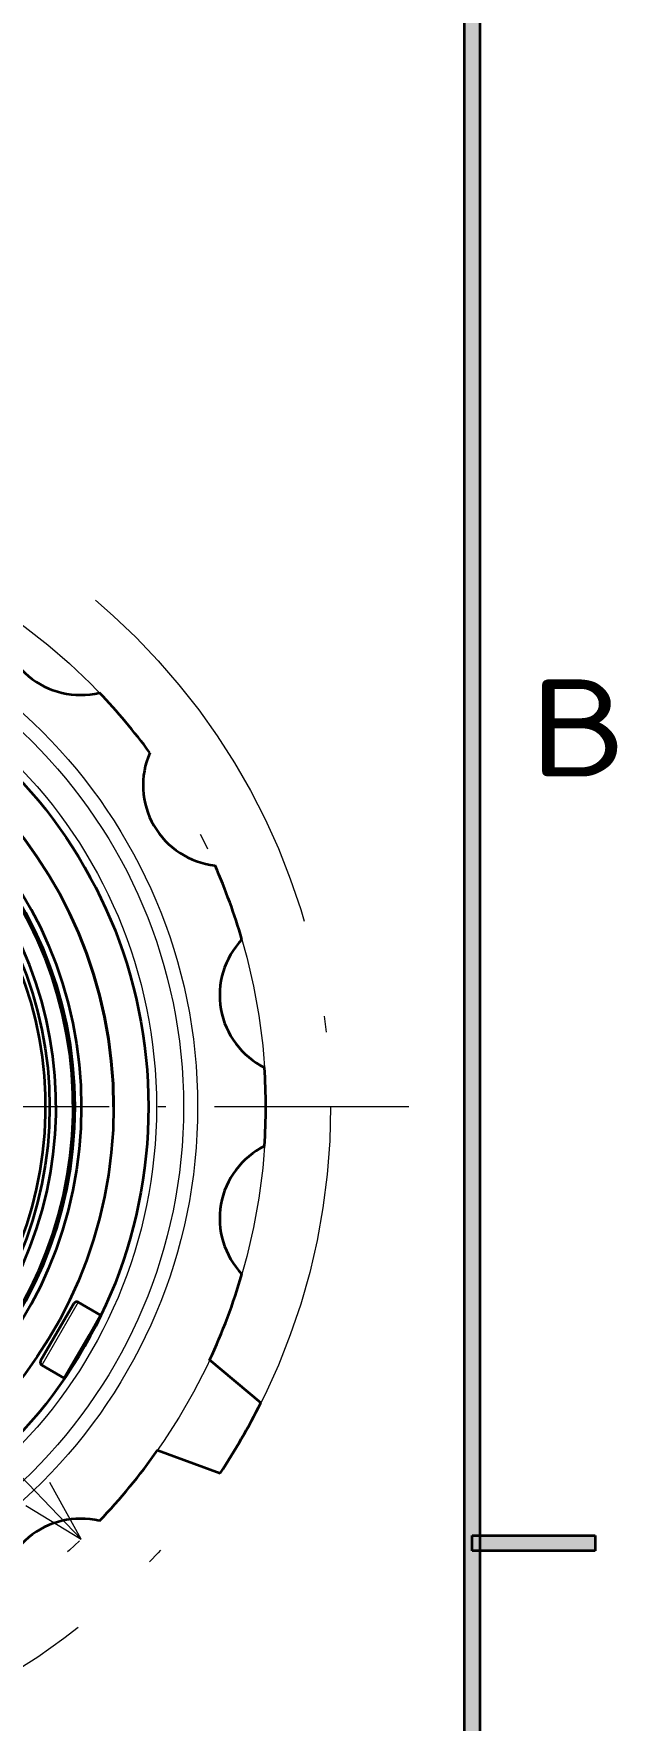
# Model space of a CAD drawing. Extents: x 23 to 417, y 3 to 294.
# Drawn here: x 396.5 to 414.5, y 193 to 245.1 of the extents above; entities that cross this region are included whole.
import ezdxf
from ezdxf.enums import TextEntityAlignment as Align

# ---------------------------------------------------------------- set-up
doc = ezdxf.new("R2010")
doc.units = 0
doc.linetypes.add('DASHDOT', pattern=[18.5, 12, -3, 0.5, -3])
doc.layers.get('0').update_dxf_attribs({"lineweight": 13})
doc.layers.add('3', color=7, linetype='Continuous', lineweight=13)
doc.styles.get("Standard").update_dxf_attribs({"font": 'isocp.shx'})
doc.dimstyles.get("Standard").update_dxf_attribs({"dimtxt": 2.5, "dimasz": 2.5, "dimexe": 1.25, "dimexo": 0.625, "dimtad": 1, "dimtxsty": 'Standard', "dimcen": 2.5, "dimadec": 0, "dimazin": 0, "dimtfac": 1, "dimtmove": 0, "dimatfit": 0, "dimfxl": 0, "dimarcsym": 0})

# ---------------------------------------------------------------- blocks, each defined once
blk = doc.blocks.new('*D216')
at = {"color": 7, "lineweight": 13}
blk.add_line((363.234, 234.837), (397.923, 198.622), dxfattribs=at)
for points in [[(374.039, 224.304), (372.329, 225.341), (373.292, 223.588)], [(396.213, 199.659), (397.923, 198.622), (396.96, 200.375)]]:
    blk.add_lwpolyline(points, dxfattribs=at)
for s, width, p, p2 in [('%%c', 1.333334, (363.956, 235.528), (365.685, 233.723)), ('74', 1.299177, (366.377, 233.001), (369.41, 229.834))]:
    blk.add_text(s, height=2.5, rotation=313.7669, dxfattribs=dict(at, width=width)).set_placement(p, p2, align=Align.FIT)
blk = doc.blocks.new('BLOCK4317')
at = {"layer": '3', "color": 7, "lineweight": 13}
blk.add_text('B', height=3, dxfattribs=at).set_placement((411.772, 222.192), (414.81, 222.192), align=Align.FIT)
blk = doc.blocks.new('BLOCK4406')
at = {"layer": '3', "color": 7, "lineweight": 5}
blk.add_solid([(410.237, 9.762), (409.763, 10.238), (410.237, 287.237), (409.763, 286.763)], dxfattribs=at)
blk = doc.blocks.new('BLOCK4409')
at = {"layer": '3', "color": 7, "lineweight": 5}
blk.add_solid([(413.8, 198.738), (413.8, 198.262), (410, 198.738), (410, 198.262)], dxfattribs=at)
blk = doc.blocks.new('BLOCK4528')
at = {"color": 7, "linetype": 'DASHDOT', "lineweight": 13}
blk.add_line((45.83, 0), (-49.28, 0), dxfattribs=at)
blk = doc.blocks.new('BLOCK4529')
at = {"color": 7, "lineweight": 35, "ltscale": 0.031662}
blk.add_line((25.14, -12.15), (24.51, -13.25), dxfattribs=at)
at = {"color": 7, "lineweight": 13, "ltscale": 0.034751}
blk.add_line((25.42, -12.08), (24.72, -13.28), dxfattribs=at)
at = {"color": 7, "lineweight": 35, "ltscale": 0.04}
for p, q in [((25.42, -12.08), (26.8, -12.88)), ((23.17, -15.97), (24.55, -16.77))]:
    blk.add_line(p, q, dxfattribs=at)
at = {"color": 7, "lineweight": 35, "ltscale": 0.070838}
blk.add_line((24.51, -13.25), (23.09, -15.7), dxfattribs=at)
at = {"color": 7, "lineweight": 13, "ltscale": 0.077749}
blk.add_line((24.72, -13.28), (23.17, -15.97), dxfattribs=at)
at = {"color": 7, "lineweight": 35, "ltscale": 0.034751}
blk.add_line((26.11, -14.08), (26.8, -12.88), dxfattribs=at)
at = {"color": 7, "lineweight": 35, "ltscale": 0.077749}
blk.add_line((24.55, -16.77), (26.11, -14.08), dxfattribs=at)
at = {"color": 7, "lineweight": 35, "ltscale": 0.001843}
for p, q in [((26.3, -13.74), (26.37, -13.78)), ((25.05, -15.91), (25.12, -15.94))]:
    blk.add_line(p, q, dxfattribs=at)
at = {"color": 7, "lineweight": 35, "ltscale": 0.103162}
for p, q in [((36.69, -18.3), (33.53, -15.64)), ((30.31, -21.22), (34.19, -22.63))]:
    blk.add_line(p, q, dxfattribs=at)
at = {"color": 7, "lineweight": 13}
for radius in [32.79, 31.92, 30.25]:
    blk.add_circle((0, 0), radius, dxfattribs=at)
at = {"color": 7, "lineweight": 35}
for radius in [29.75, 27.6, 25.6, 25.2, 23.65]:
    blk.add_circle((0, 0), radius, dxfattribs=at)
for centre, radius, start, end in [((25.55, 30.45), 5, 176.432, 283.568), ((0, 0), 27.6, 0, 180), ((0, 0), 25.1, 92.2833, 447.7167), ((0, 0), 37, 36.2418, 43.7582), ((0, 0), 24.05, 92.383, 447.617), ((0, 0), 23.4, 270, 447.7958), ((34.42, 19.88), 5, 156.432, 263.568), ((0, 0), 37, 16.2418, 23.7582), ((39.15, 6.9), 5, 136.432, 243.568), ((0, 0), 37, 356.2418, 363.7582), ((39.15, -6.9), 5, 116.432, 223.568), ((0, 0), 37, 334.9872, 343.7582), ((25.32, -12.25), 0.2, 60, 150), ((23.27, -15.8), 0.2, 150, 240), ((0, 0), 41, 326.5042, 333.4958), ((0, 0), 37, 316.2418, 325.0128), ((25.55, -30.45), 5, 76.432, 183.568)]:
    blk.add_arc(centre, radius, start, end, dxfattribs=at)

msp = doc.modelspace()

# ---------------------------------------------------------------- linework, layer by layer
at = {"color": 7, "linetype": 'DASHDOT', "lineweight": 13}
for radius in [20.5, 18.5]:
    msp.add_circle((385.126, 211.9815), radius, dxfattribs=at)
at = {"layer": '3', "color": 7, "lineweight": 35}
for p, q in [((410.2375, 287.2375), (410.2375, 9.7625)), ((409.7625, 10.2375), (409.7625, 286.7625))]:
    msp.add_line(p, q, dxfattribs=at)
at = {"layer": '3', "color": 7, "lineweight": 35, "ltscale": 0.095}
for p, q in [((410, 198.7375), (413.8, 198.7375)), ((413.8, 198.2625), (410, 198.2625))]:
    msp.add_line(p, q, dxfattribs=at)
at = {"layer": '3', "color": 7, "lineweight": 35, "ltscale": 0.011875}
for p, q in [((410, 198.2625), (410, 198.7375)), ((413.8, 198.7375), (413.8, 198.2625))]:
    msp.add_line(p, q, dxfattribs=at)

# ---------------------------------------------------------------- block references
at = {"lineweight": 0, "xscale": 0.5, "yscale": 0.5, "zscale": 0.5}
for name in ['BLOCK4528', 'BLOCK4529']:
    msp.add_blockref(name, (385.126, 211.9815), dxfattribs=at)
at = {"layer": '3', "lineweight": 0}
for name in ['BLOCK4406', 'BLOCK4317', 'BLOCK4409']:
    msp.add_blockref(name, (0, 0), dxfattribs=at)

# ---------------------------------------------------------------- dimensions: what is measured, and where the dimension line sits
at = {"color": 0, "lineweight": 0}
dim = msp.add_diameter_dim_2p(p1=(397.923, 198.6215), p2=(372.3291, 225.3414), dimstyle='Standard', override={"dimlfac": 2}, dxfattribs=at)
dim.commit()
dim.dimension.update_dxf_attribs({"geometry": '*D216', "text_midpoint": (365.9609, 231.9897), "dimtype": 163})

doc.saveas('drawing.dxf')
